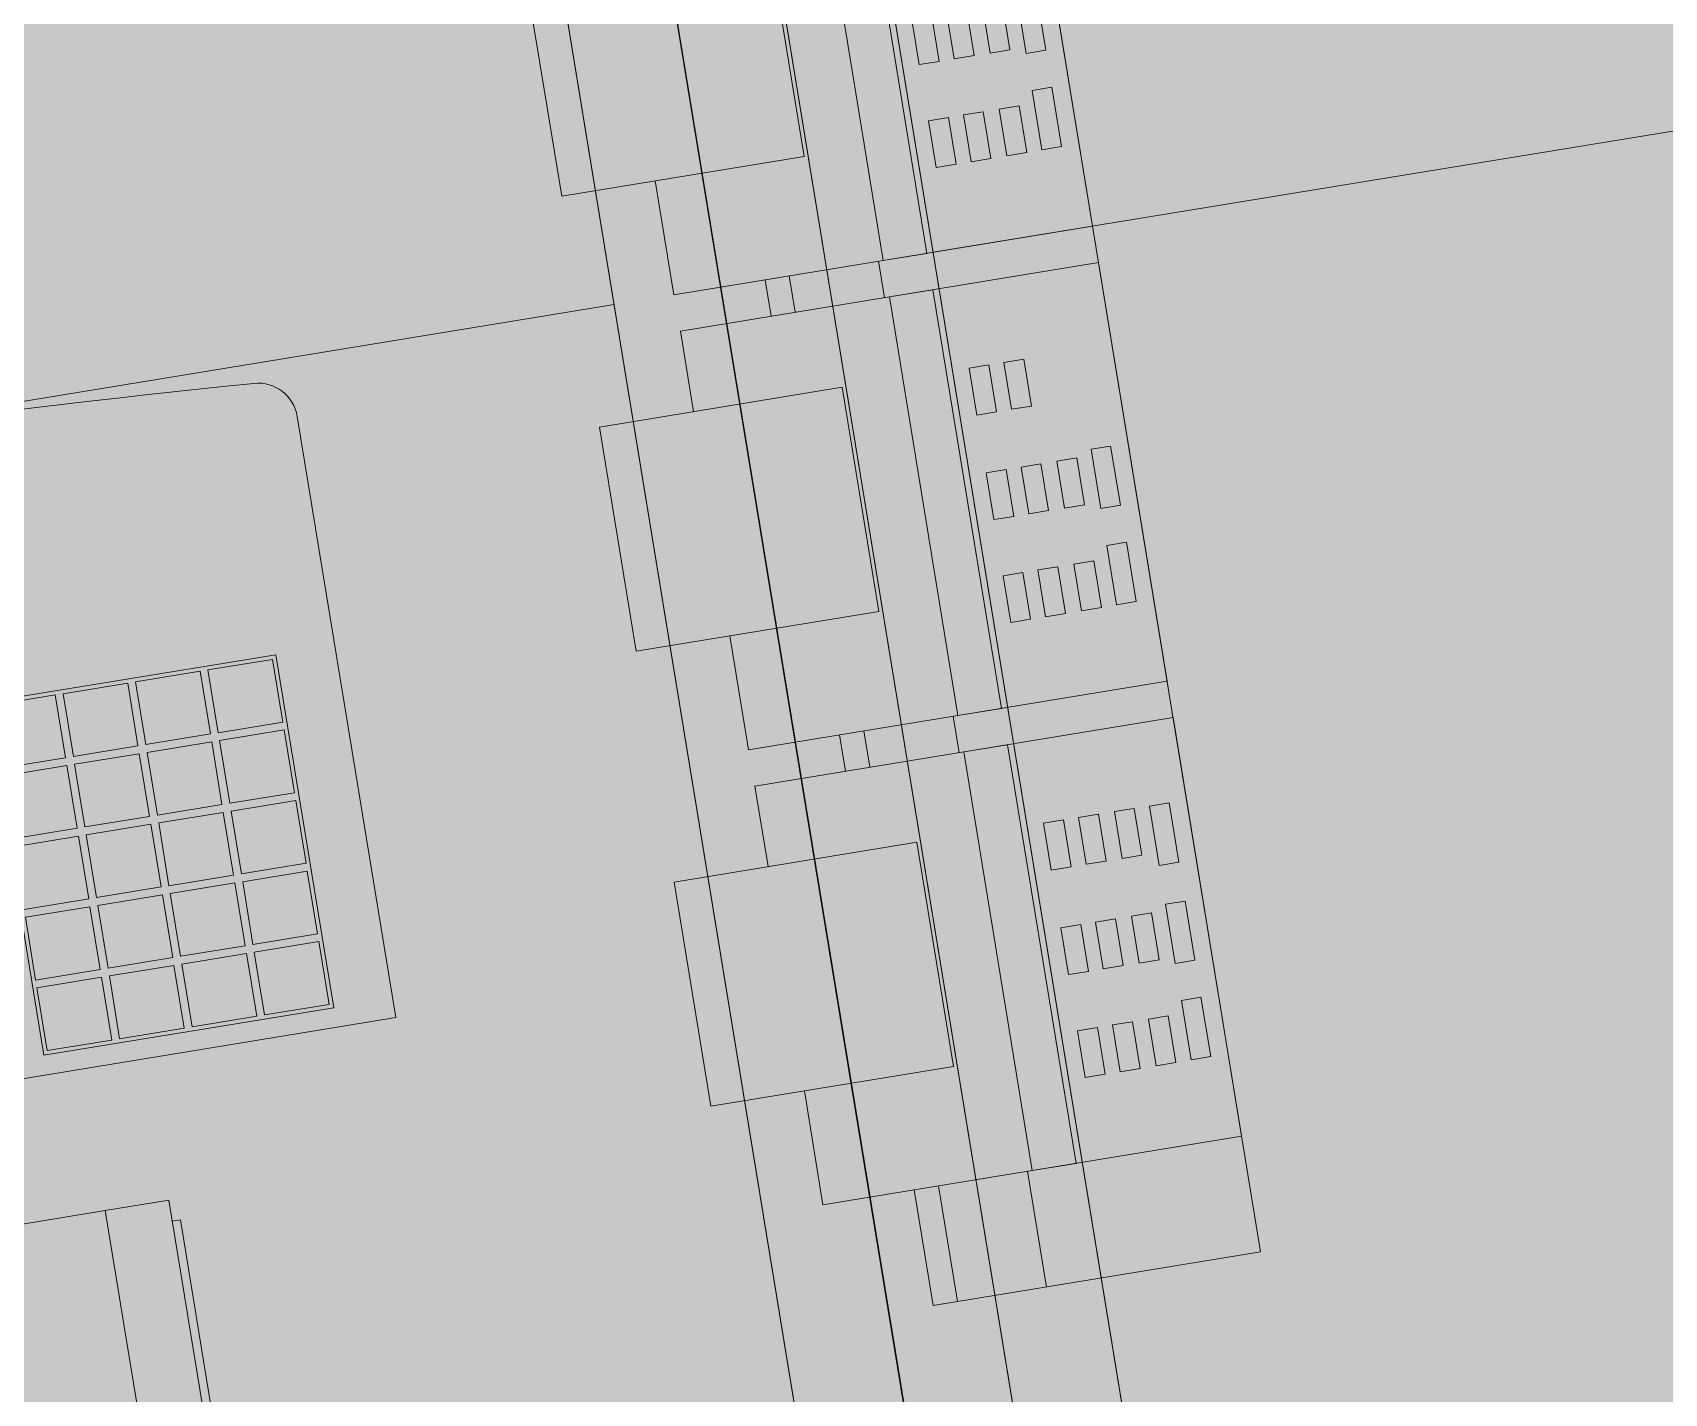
# Model space of a CAD drawing. Header units: metres. Extents: x 2 to 659295185, y -28 to 1124222152.
# Drawn here: x 655571.0785 to 655571.4631, y 1126616.7955 to 1126617.1163 of the extents above; entities that cross this region are included whole.
import ezdxf

# ---------------------------------------------------------------- set-up
doc = ezdxf.new("R2010")
doc.units = ezdxf.units.M
doc.header["$MEASUREMENT"] = 0
doc.linetypes.add('DASHDOT', pattern=[1, 0.5, -0.25, 0, -0.25])
doc.layers.get('0').update_dxf_attribs({"linetype": 'CONTINUOUS'})
doc.layers.add('LC-MUEBLE MADERA', color=12, linetype='CONTINUOUS', lineweight=9)
doc.layers.add('LOCALES ASIGNADOS', color=41, linetype='DASHDOT', lineweight=0)

# ---------------------------------------------------------------- blocks, each defined once
blk = doc.blocks.new('puntos de venta')
at = {"linetype": 'Continuous', "lineweight": 0}
for p, q in [((0, 0.4813840845360461), (0, 0)), ((0.0511101955399909, 0.2450411893972273), (0.0511101955399909, 0.2363428951388755)), ((0.0724230371376962, 0.2450411893972273), (0.0724230371376962, 0.2363428951388755)), ((0.0782000000003791, 0.2450411893972273), (0.0782000000003791, 0.2363428951388755)), ((0.0511101955399909, 0.1363428951388528), (0.0511101955399909, 0.127644600880501)), ((0.0724230371376962, 0.1363428951388528), (0.0724230371376962, 0.127644600880501)), ((0.0782000000003791, 0.1363428951388528), (0.0782000000003791, 0.127644600880501)), ((0.0511101955399909, 0.0276446008804783), (0.0511101955399909, 0)), ((0.0724230371376962, 0.0276446008804783), (0.0724230371376962, 0)), ((0.0782000000003791, 0.0276446008804783), (0.0782000000003791, 0)), ((0.0782000000004928, 0), (0, 5.68e-14))]:
    blk.add_line(p, q, dxfattribs=at)
for points in [[(0.0999631876226204, 0.2722525203269583), (0.0999999999999091, 0.2450411893972273), (0, 0.2450411893972273), (0, 0.34504118939725), (0.0998647167334639, 0.34504118939725), (0.0998907210932885, 0.3258190338859208)], [(0.0999631876226204, 0.1635542260685838), (0.0999999999999091, 0.1363428951388528), (0, 0.1363428951388528), (0, 0.2363428951388755), (0.0998647167334639, 0.2363428951388755), (0.0998907210932885, 0.2171207396275463)], [(0.0999631876226204, 0.0548559318102093), (0.0999999999999091, 0.0276446008804783), (0, 0.0276446008804783), (0, 0.127644600880501), (0.0998647167334639, 0.127644600880501), (0.0998907210932885, 0.1084224453691718)]]:
    blk.add_lwpolyline(points)
for points in [[(0.0499323583667319, 0.34504118939725), (0.0395333993801614, 0.34504118939725), (0.0395333993801614, 0.2450411893972273), (0.0499999999999545, 0.2450411893972273)], [(0.0643740166706266, 0.3258190338859208), (0.1223239991659284, 0.3258190338859208), (0.1223239991659284, 0.2722525203269583), (0.0643740166706266, 0.2722525203269583)], [(0.004155380013799, 0.3019166442119854), (0.0088416403787051, 0.3019166442119854), (0.0088416403787051, 0.2877469537099273), (0.004155380013799, 0.2877469537099273)], [(0.012466140041397, 0.3004217775214215), (0.0172249667857614, 0.3004217775214215), (0.0172249667857614, 0.2892418204004912), (0.012466140041397, 0.2892418204004912)], [(0.0210366113196869, 0.3004217775214215), (0.0257954380640513, 0.3004217775214215), (0.0257954380640513, 0.2892418204004912), (0.0210366113196869, 0.2892418204004912)], [(0.0293664677637935, 0.3004217775214215), (0.0341252945081578, 0.3004217775214215), (0.0341252945081578, 0.2892418204004912), (0.0293664677637935, 0.2892418204004912)], [(0.004155380013799, 0.2647461564299078), (0.0088416403787051, 0.2647461564299078), (0.0088416403787051, 0.2789158469319659), (0.004155380013799, 0.2789158469319659)], [(0.012466140041397, 0.2646730131056643), (0.0172249667857614, 0.2646730131056643), (0.0172249667857614, 0.2758529702265946), (0.012466140041397, 0.2758529702265946)], [(0.0210366113196869, 0.2646730131056643), (0.0257954380640513, 0.2646730131056643), (0.0257954380640513, 0.2758529702265946), (0.0210366113196869, 0.2758529702265946)], [(0.0293664677637935, 0.2646730131056643), (0.0341252945081578, 0.2646730131056643), (0.0341252945081578, 0.2758529702265946), (0.0293664677637935, 0.2758529702265946)], [(0.0499323583667319, 0.2363428951388755), (0.0395333993801614, 0.2363428951388755), (0.0395333993801614, 0.1363428951388528), (0.0499999999999545, 0.1363428951388528)], [(0.0210366113196869, 0.2167110714305522), (0.0257954380640513, 0.2167110714305522), (0.0257954380640513, 0.2055311143096219), (0.0210366113196869, 0.2055311143096219)], [(0.0293664677637935, 0.2167110714305522), (0.0341252945081578, 0.2167110714305522), (0.0341252945081578, 0.2055311143096219), (0.0293664677637935, 0.2055311143096219)], [(0.0643740166706266, 0.2171207396275463), (0.1223239991659284, 0.2171207396275463), (0.1223239991659284, 0.1635542260685838), (0.0643740166706266, 0.1635542260685838)], [(0.004155380013799, 0.1932183499536109), (0.0088416403787051, 0.1932183499536109), (0.0088416403787051, 0.1790486594515528), (0.004155380013799, 0.1790486594515528)], [(0.012466140041397, 0.191723483263047), (0.0172249667857614, 0.191723483263047), (0.0172249667857614, 0.1805435261421166), (0.012466140041397, 0.1805435261421166)], [(0.0210366113196869, 0.191723483263047), (0.0257954380640513, 0.191723483263047), (0.0257954380640513, 0.1805435261421166), (0.0210366113196869, 0.1805435261421166)], [(0.0293664677637935, 0.191723483263047), (0.0341252945081578, 0.191723483263047), (0.0341252945081578, 0.1805435261421166), (0.0293664677637935, 0.1805435261421166)], [(0.004155380013799, 0.1560478621715333), (0.0088416403787051, 0.1560478621715333), (0.0088416403787051, 0.1702175526735914), (0.004155380013799, 0.1702175526735914)], [(0.012466140041397, 0.1559747188472897), (0.0172249667857614, 0.1559747188472897), (0.0172249667857614, 0.1671546759682201), (0.012466140041397, 0.1671546759682201)], [(0.0210366113196869, 0.1559747188472897), (0.0257954380640513, 0.1559747188472897), (0.0257954380640513, 0.1671546759682201), (0.0210366113196869, 0.1671546759682201)], [(0.0293664677637935, 0.1559747188472897), (0.0341252945081578, 0.1559747188472897), (0.0341252945081578, 0.1671546759682201), (0.0293664677637935, 0.1671546759682201)], [(0.0499323583667319, 0.127644600880501), (0.0395333993801614, 0.127644600880501), (0.0395333993801614, 0.0276446008804783), (0.0499999999999545, 0.0276446008804783)], [(0.004155380013799, 0.1079396338479341), (0.0088416403787051, 0.1079396338479341), (0.0088416403787051, 0.0937699433458761), (0.004155380013799, 0.0937699433458761)], [(0.012466140041397, 0.1080127771721777), (0.0172249667857614, 0.1080127771721777), (0.0172249667857614, 0.0968328200512474), (0.012466140041397, 0.0968328200512474)], [(0.0210366113196869, 0.1080127771721777), (0.0257954380640513, 0.1080127771721777), (0.0257954380640513, 0.0968328200512474), (0.0210366113196869, 0.0968328200512474)], [(0.0293664677637935, 0.1080127771721777), (0.0341252945081578, 0.1080127771721777), (0.0341252945081578, 0.0968328200512474), (0.0293664677637935, 0.0968328200512474)], [(0.0643740166706266, 0.1084224453691718), (0.1223239991659284, 0.1084224453691718), (0.1223239991659284, 0.0548559318102093), (0.0643740166706266, 0.0548559318102093)], [(0.004155380013799, 0.0845200556952364), (0.0088416403787051, 0.0845200556952364), (0.0088416403787051, 0.0703503651931783), (0.004155380013799, 0.0703503651931783)], [(0.012466140041397, 0.0830251890046725), (0.0172249667857614, 0.0830251890046725), (0.0172249667857614, 0.0718452318837422), (0.012466140041397, 0.0718452318837422)], [(0.0210366113196869, 0.0830251890046725), (0.0257954380640513, 0.0830251890046725), (0.0257954380640513, 0.0718452318837422), (0.0210366113196869, 0.0718452318837422)], [(0.0293664677637935, 0.0830251890046725), (0.0341252945081578, 0.0830251890046725), (0.0341252945081578, 0.0718452318837422), (0.0293664677637935, 0.0718452318837422)], [(0.004155380013799, 0.0473495679131588), (0.0088416403787051, 0.0473495679131588), (0.0088416403787051, 0.0615192584152169), (0.004155380013799, 0.0615192584152169)], [(0.012466140041397, 0.0472764245889152), (0.0172249667857614, 0.0472764245889152), (0.0172249667857614, 0.0584563817098456), (0.012466140041397, 0.0584563817098456)], [(0.0210366113196869, 0.0472764245889152), (0.0257954380640513, 0.0472764245889152), (0.0257954380640513, 0.0584563817098456), (0.0210366113196869, 0.0584563817098456)], [(0.0293664677637935, 0.0472764245889152), (0.0341252945081578, 0.0472764245889152), (0.0341252945081578, 0.0584563817098456), (0.0293664677637935, 0.0584563817098456)]]:
    blk.add_lwpolyline(points, close=True)
blk = doc.blocks.new('impresora fiscal')
at = {"linetype": 'Continuous', "lineweight": 0}
for p, q in [((1901.68399166101, 751.706183977464), (1901.924690606705, 751.7061839774648)), ((1901.68399166101, 751.7061839774648), (1901.68399166101, 751.4561839774649)), ((1901.98041001659, 751.7061839774648), (1901.924690606705, 751.7061839774648)), ((1901.924690606705, 751.7061839774648), (1901.924690606705, 751.6898759193109)), ((1901.98041001659, 751.7061839774648), (1902.004756086679, 751.7061839774648)), ((1901.98041001659, 751.6898759193109), (1901.98041001659, 751.7061839774648)), ((1902.004756086679, 751.7061839774648), (1902.00475608668, 751.5844513809309)), ((1901.682049513341, 751.7011839774641), (1901.68399166101, 751.7011839774641)), ((1901.682049513341, 751.7011839774641), (1901.682049513343, 751.4611839774651)), ((1902.006698234348, 751.7011839774641), (1902.004756086679, 751.7011839774641)), ((1902.006698234348, 751.7011839774641), (1902.006698234347, 751.4611839774651)), ((1901.98041001659, 751.696907894868), (1901.924690606705, 751.696907894868)), ((1901.822136655293, 751.6951690115108), (1901.822136655293, 751.5027678235091)), ((1901.825136655294, 751.6951690115108), (1901.822136655293, 751.6951690115108)), ((1901.825136655294, 751.5027678235091), (1901.825136655293, 751.6951690115108)), ((1901.924690606705, 751.6898759193109), (1901.98041001659, 751.6898759193109)), ((1901.914424819502, 751.6365232354577), (1901.914424819502, 751.6806350842168)), ((1901.98041001659, 751.6806350842177), (1901.914424819502, 751.6806350842168)), ((1901.98041001659, 751.6806350842177), (1901.98041001659, 751.6365232354577)), ((1901.71018520024, 751.6596487722328), (1901.71018520024, 751.6596008563575)), ((1901.783920216989, 751.6596487722328), (1901.71018520024, 751.6596487722328)), ((1901.71018520024, 751.6596008563575), (1901.71018520024, 751.6149515775569)), ((1901.783920216989, 751.6596008563588), (1901.71018520024, 751.6596008563575)), ((1901.783920216989, 751.6596487722328), (1901.783920216989, 751.6596008563588)), ((1901.783920216989, 751.6149515775569), (1901.783920216989, 751.6596008563588)), ((1901.914424819502, 751.6365232354577), (1901.98041001659, 751.6365232354577)), ((1901.859845993214, 751.6263390226137), (1901.853998249393, 751.6170621027047)), ((1901.865693737034, 751.6170621027047), (1901.859845993214, 751.6263390226137)), ((1901.853998249393, 751.6170621027047), (1901.865693737034, 751.6170621027047)), ((1901.709964212781, 751.6149994934298), (1901.709964212781, 751.5921897503298)), ((1901.71018520024, 751.614999493429), (1901.709964212781, 751.614999493429)), ((1901.71018520024, 751.6149515775569), (1901.783920216989, 751.6149515775569)), ((1901.783920216989, 751.5921897503308), (1901.783920216989, 751.6149515775569)), ((1901.97180644769, 751.615255440511), (1901.97180644769, 751.5852554405118)), ((1901.783920216989, 751.5926689090718), (1901.709964212781, 751.5926689090709)), ((1901.709964212781, 751.5921897503298), (1901.71018520024, 751.5921897503298)), ((1901.71018520024, 751.5921897503308), (1901.71018520024, 751.5921418344569)), ((1901.783920216989, 751.5921418344569), (1901.71018520024, 751.5921418344569)), ((1901.71018520024, 751.5921418344569), (1901.71018520024, 751.5362194261297)), ((1901.783920216989, 751.5921897503308), (1901.783920216989, 751.5921418344569)), ((1901.783920216989, 751.5362194261306), (1901.783920216989, 751.5921418344569)), ((1901.900344536616, 751.5844513809309), (1901.900344536616, 751.5793988111047)), ((1901.900344536617, 751.5844513809309), (1902.00475608668, 751.5844513809309)), ((1902.00475608668, 751.5844513809309), (1902.00475608668, 751.5784411289557)), ((1901.900344536617, 751.5793988111047), (1901.98475608668, 751.5793988111047)), ((1901.98475608668, 751.5793988111047), (1901.984756086679, 751.5027678235097)), ((1902.00475608668, 751.5784411289557), (1901.98475608668, 751.5784411289557)), ((1902.00475608668, 751.4561839774649), (1902.00475608668, 751.5784411289557)), ((1901.859845993213, 751.5592576720958), (1901.853998249393, 751.5499807521869)), ((1901.865693737034, 751.5499807521869), (1901.859845993213, 751.5592576720958)), ((1901.853998249393, 751.5499807521869), (1901.865693737034, 751.5499807521869)), ((1901.71018520024, 751.5362194261306), (1901.783920216989, 751.5362194261306)), ((1901.707579027371, 751.5255512297581), (1901.70173128355, 751.5162743098488)), ((1901.713426771191, 751.5162743098488), (1901.707579027371, 751.5255512297581)), ((1901.70173128355, 751.5162743098488), (1901.713426771191, 751.5162743098488)), ((1901.822136655293, 751.5027678235091), (1901.699171419405, 751.5027678235091)), ((1901.699171419405, 751.5027678235091), (1901.699171419405, 751.4561839774649)), ((1901.822136655293, 751.4561839774636), (1901.822136655293, 751.5027678235091)), ((1901.825136655294, 751.5027678235091), (1901.825136655295, 751.4561839774636)), ((1901.984756086679, 751.5027678235097), (1901.825136655294, 751.5027678235091)), ((1901.682049513343, 751.4611839774651), (1901.68399166101, 751.4611839774651)), ((1902.006698234347, 751.4611839774651), (1902.004756086679, 751.4611839774651)), ((1901.68399166101, 751.4561839774649), (1901.699171419405, 751.4561839774649)), ((1901.699171419405, 751.4561839774636), (1901.822136655293, 751.4561839774636)), ((1901.822136655293, 751.4561839774636), (1901.825136655295, 751.4561839774636)), ((1901.825136655295, 751.4561839774636), (1902.00475608668, 751.4561839774649))]:
    blk.add_line(p, q, dxfattribs=at)
blk = doc.blocks.new('teclado de caja')
at = {"linetype": 'Continuous', "lineweight": 0}
for p, q in [((1901.624252425804, 751.4223702114972), (1901.624252425804, 751.2787469195274)), ((1902.064495321889, 751.4223702114972), (1901.624252425804, 751.4223702114972)), ((1901.624252425804, 751.4223702114972), (1901.624252425804, 751.2787469195274)), ((1902.064495321889, 751.4223702114972), (1901.624252425804, 751.4223702114972)), ((1901.707522961956, 751.4176867764328), (1901.638302730998, 751.4176867764328)), ((1901.638302730998, 751.4176867764328), (1901.638302730998, 751.3333849452667)), ((1901.707522961956, 751.4176867764328), (1901.638302730998, 751.4176867764328)), ((1901.638302730998, 751.4176867764328), (1901.638302730998, 751.3333849452667)), ((1901.639239418011, 751.4167500894196), (1901.639239418011, 751.4017630972116)), ((1901.654671101725, 751.4167500894196), (1901.639239418011, 751.4167500894196)), ((1901.639239418011, 751.4167500894196), (1901.639239418011, 751.4017630972116)), ((1901.654671101725, 751.4167500894196), (1901.639239418011, 751.4167500894196)), ((1901.654671101725, 751.4017630972116), (1901.654671101725, 751.4167500894196)), ((1901.654671101725, 751.4017630972116), (1901.654671101725, 751.4167500894196)), ((1901.65654447575, 751.4167500894196), (1901.65654447575, 751.4017630972116)), ((1901.671976159464, 751.4167500894196), (1901.65654447575, 751.4167500894196)), ((1901.65654447575, 751.4167500894196), (1901.65654447575, 751.4017630972116)), ((1901.671976159464, 751.4167500894196), (1901.65654447575, 751.4167500894196)), ((1901.671976159464, 751.4017630972116), (1901.671976159464, 751.4167500894196)), ((1901.671976159464, 751.4017630972116), (1901.671976159464, 751.4167500894196)), ((1901.67384953349, 751.4167500894196), (1901.67384953349, 751.4017630972116)), ((1901.689281217204, 751.4167500894196), (1901.67384953349, 751.4167500894196)), ((1901.67384953349, 751.4167500894196), (1901.67384953349, 751.4017630972116)), ((1901.689281217204, 751.4167500894196), (1901.67384953349, 751.4167500894196)), ((1901.689281217204, 751.4017630972116), (1901.689281217204, 751.4167500894196)), ((1901.689281217204, 751.4017630972116), (1901.689281217204, 751.4167500894196)), ((1901.691154591229, 751.4167500894196), (1901.691154591229, 751.4017630972116)), ((1901.706586274942, 751.4167500894196), (1901.691154591229, 751.4167500894196)), ((1901.691154591229, 751.4167500894196), (1901.691154591229, 751.4017630972116)), ((1901.706586274942, 751.4167500894196), (1901.691154591229, 751.4167500894196)), ((1901.706586274942, 751.4017630972116), (1901.706586274942, 751.4167500894196)), ((1901.706586274942, 751.4017630972116), (1901.706586274942, 751.4167500894196)), ((1901.707522961955, 751.3333849452667), (1901.707522961956, 751.4176867764328)), ((1901.707522961955, 751.3333849452667), (1901.707522961956, 751.4176867764328)), ((1901.639239418011, 751.4017630972116), (1901.654671101724, 751.4017630972116)), ((1901.639239418011, 751.4017630972116), (1901.654671101724, 751.4017630972116)), ((1901.65654447575, 751.4017630972116), (1901.671976159464, 751.4017630972116)), ((1901.65654447575, 751.4017630972116), (1901.671976159464, 751.4017630972116)), ((1901.67384953349, 751.4017630972116), (1901.689281217204, 751.4017630972116)), ((1901.67384953349, 751.4017630972116), (1901.689281217204, 751.4017630972116)), ((1901.691154591229, 751.4017630972116), (1901.706586274943, 751.4017630972116)), ((1901.691154591229, 751.4017630972116), (1901.706586274943, 751.4017630972116)), ((1901.639239418011, 751.3998897231868), (1901.639239418011, 751.3849027309788)), ((1901.654671101725, 751.3998897231868), (1901.639239418011, 751.3998897231868)), ((1901.639239418011, 751.3998897231868), (1901.639239418011, 751.3849027309788)), ((1901.654671101725, 751.3998897231868), (1901.639239418011, 751.3998897231868)), ((1901.654671101725, 751.3849027309788), (1901.654671101725, 751.3998897231868)), ((1901.654671101725, 751.3849027309788), (1901.654671101725, 751.3998897231868)), ((1901.65654447575, 751.3998897231868), (1901.65654447575, 751.3849027309788)), ((1901.671976159464, 751.3998897231868), (1901.65654447575, 751.3998897231868)), ((1901.65654447575, 751.3998897231868), (1901.65654447575, 751.3849027309788)), ((1901.671976159464, 751.3998897231868), (1901.65654447575, 751.3998897231868)), ((1901.671976159464, 751.3849027309788), (1901.671976159464, 751.3998897231868)), ((1901.671976159464, 751.3849027309788), (1901.671976159464, 751.3998897231868)), ((1901.67384953349, 751.3998897231868), (1901.67384953349, 751.3849027309788)), ((1901.689281217204, 751.3998897231868), (1901.67384953349, 751.3998897231868)), ((1901.67384953349, 751.3998897231868), (1901.67384953349, 751.3849027309788)), ((1901.689281217204, 751.3998897231868), (1901.67384953349, 751.3998897231868)), ((1901.689281217204, 751.3849027309788), (1901.689281217204, 751.3998897231868)), ((1901.689281217204, 751.3849027309788), (1901.689281217204, 751.3998897231868)), ((1901.691154591229, 751.3998897231868), (1901.691154591229, 751.3849027309788)), ((1901.706586274942, 751.3998897231868), (1901.691154591229, 751.3998897231868)), ((1901.691154591229, 751.3998897231868), (1901.691154591229, 751.3849027309788)), ((1901.706586274942, 751.3998897231868), (1901.691154591229, 751.3998897231868)), ((1901.706586274942, 751.3849027309788), (1901.706586274942, 751.3998897231868)), ((1901.706586274942, 751.3849027309788), (1901.706586274942, 751.3998897231868)), ((1901.639239418011, 751.3849027309788), (1901.654671101725, 751.3849027309788)), ((1901.639239418011, 751.3849027309788), (1901.654671101725, 751.3849027309788)), ((1901.639239418011, 751.3830293569529), (1901.639239418011, 751.3680423647456)), ((1901.654671101724, 751.3830293569529), (1901.639239418011, 751.3830293569529)), ((1901.639239418011, 751.3830293569529), (1901.639239418011, 751.3680423647456)), ((1901.654671101724, 751.3830293569529), (1901.639239418011, 751.3830293569529)), ((1901.654671101724, 751.3680423647456), (1901.654671101724, 751.3830293569529)), ((1901.654671101724, 751.3680423647456), (1901.654671101724, 751.3830293569529)), ((1901.65654447575, 751.3849027309788), (1901.671976159464, 751.3849027309788)), ((1901.65654447575, 751.3849027309788), (1901.671976159464, 751.3849027309788)), ((1901.65654447575, 751.3830293569529), (1901.65654447575, 751.3680423647456)), ((1901.671976159464, 751.3830293569529), (1901.65654447575, 751.3830293569529)), ((1901.65654447575, 751.3830293569529), (1901.65654447575, 751.3680423647456)), ((1901.671976159464, 751.3830293569529), (1901.65654447575, 751.3830293569529)), ((1901.671976159464, 751.3680423647456), (1901.671976159464, 751.3830293569529)), ((1901.671976159464, 751.3680423647456), (1901.671976159464, 751.3830293569529)), ((1901.67384953349, 751.3849027309788), (1901.689281217204, 751.3849027309788)), ((1901.67384953349, 751.3849027309788), (1901.689281217204, 751.3849027309788)), ((1901.67384953349, 751.3830293569529), (1901.67384953349, 751.3680423647456)), ((1901.689281217204, 751.3830293569529), (1901.67384953349, 751.3830293569529)), ((1901.67384953349, 751.3830293569529), (1901.67384953349, 751.3680423647456)), ((1901.689281217204, 751.3830293569529), (1901.67384953349, 751.3830293569529)), ((1901.689281217204, 751.3680423647456), (1901.689281217204, 751.3830293569529)), ((1901.689281217204, 751.3680423647456), (1901.689281217204, 751.3830293569529)), ((1901.691154591229, 751.3849027309788), (1901.706586274943, 751.3849027309788)), ((1901.691154591229, 751.3849027309788), (1901.706586274943, 751.3849027309788)), ((1901.691154591229, 751.3830293569529), (1901.691154591229, 751.3680423647456)), ((1901.706586274943, 751.3830293569529), (1901.691154591229, 751.3830293569529)), ((1901.691154591229, 751.3830293569529), (1901.691154591229, 751.3680423647456)), ((1901.706586274943, 751.3830293569529), (1901.691154591229, 751.3830293569529)), ((1901.639239418011, 751.3680423647456), (1901.654671101724, 751.3680423647456)), ((1901.639239418011, 751.3680423647456), (1901.654671101724, 751.3680423647456)), ((1901.639239418011, 751.3661689907198), (1901.639239418011, 751.3511819985126)), ((1901.654671101725, 751.3661689907198), (1901.639239418011, 751.3661689907198)), ((1901.639239418011, 751.3661689907198), (1901.639239418011, 751.3511819985126)), ((1901.654671101725, 751.3661689907198), (1901.639239418011, 751.3661689907198)), ((1901.654671101725, 751.3511819985126), (1901.654671101725, 751.3661689907198)), ((1901.654671101725, 751.3511819985126), (1901.654671101725, 751.3661689907198)), ((1901.65654447575, 751.3680423647456), (1901.671976159464, 751.3680423647456)), ((1901.65654447575, 751.3680423647456), (1901.671976159464, 751.3680423647456)), ((1901.65654447575, 751.3661689907198), (1901.65654447575, 751.3511819985126)), ((1901.671976159464, 751.3661689907198), (1901.65654447575, 751.3661689907198)), ((1901.65654447575, 751.3661689907198), (1901.65654447575, 751.3511819985126)), ((1901.671976159464, 751.3661689907198), (1901.65654447575, 751.3661689907198)), ((1901.671976159464, 751.3511819985126), (1901.671976159464, 751.3661689907198)), ((1901.671976159464, 751.3511819985126), (1901.671976159464, 751.3661689907198)), ((1901.67384953349, 751.3680423647456), (1901.689281217204, 751.3680423647456)), ((1901.67384953349, 751.3680423647456), (1901.689281217204, 751.3680423647456)), ((1901.67384953349, 751.3661689907198), (1901.67384953349, 751.3511819985126)), ((1901.689281217204, 751.3661689907198), (1901.67384953349, 751.3661689907198)), ((1901.67384953349, 751.3661689907198), (1901.67384953349, 751.3511819985126)), ((1901.689281217204, 751.3661689907198), (1901.67384953349, 751.3661689907198)), ((1901.689281217204, 751.3511819985126), (1901.689281217204, 751.3661689907198)), ((1901.689281217204, 751.3511819985126), (1901.689281217204, 751.3661689907198)), ((1901.691154591229, 751.3680423647456), (1901.706586274943, 751.3680423647456)), ((1901.691154591229, 751.3680423647456), (1901.706586274943, 751.3680423647456)), ((1901.691154591229, 751.3661689907198), (1901.691154591229, 751.3511819985126)), ((1901.706586274943, 751.3661689907198), (1901.691154591229, 751.3661689907198)), ((1901.691154591229, 751.3661689907198), (1901.691154591229, 751.3511819985126)), ((1901.706586274943, 751.3661689907198), (1901.691154591229, 751.3661689907198)), ((1901.639239418011, 751.3511819985126), (1901.654671101725, 751.3511819985126)), ((1901.639239418011, 751.3511819985126), (1901.654671101725, 751.3511819985126)), ((1901.65654447575, 751.3511819985126), (1901.671976159464, 751.3511819985126)), ((1901.65654447575, 751.3511819985126), (1901.671976159464, 751.3511819985126)), ((1901.67384953349, 751.3511819985126), (1901.689281217204, 751.3511819985126)), ((1901.67384953349, 751.3511819985126), (1901.689281217204, 751.3511819985126)), ((1901.691154591229, 751.3511819985126), (1901.706586274943, 751.3511819985126)), ((1901.691154591229, 751.3511819985126), (1901.706586274943, 751.3511819985126)), ((1901.639239418011, 751.3493086244866), (1901.639239418011, 751.3343216322796)), ((1901.654671101724, 751.3493086244866), (1901.639239418011, 751.3493086244866)), ((1901.639239418011, 751.3493086244866), (1901.639239418011, 751.3343216322796)), ((1901.654671101724, 751.3493086244866), (1901.639239418011, 751.3493086244866)), ((1901.654671101724, 751.3343216322796), (1901.654671101724, 751.3493086244866)), ((1901.654671101724, 751.3343216322796), (1901.654671101724, 751.3493086244866)), ((1901.65654447575, 751.3493086244866), (1901.65654447575, 751.3343216322796)), ((1901.671976159464, 751.3493086244866), (1901.65654447575, 751.3493086244866)), ((1901.65654447575, 751.3493086244866), (1901.65654447575, 751.3343216322796)), ((1901.671976159464, 751.3493086244866), (1901.65654447575, 751.3493086244866)), ((1901.671976159464, 751.3343216322796), (1901.671976159464, 751.3493086244866)), ((1901.671976159464, 751.3343216322796), (1901.671976159464, 751.3493086244866)), ((1901.67384953349, 751.3493086244866), (1901.67384953349, 751.3343216322796)), ((1901.689281217204, 751.3493086244866), (1901.67384953349, 751.3493086244866)), ((1901.67384953349, 751.3493086244866), (1901.67384953349, 751.3343216322796)), ((1901.689281217204, 751.3493086244866), (1901.67384953349, 751.3493086244866)), ((1901.689281217204, 751.3343216322796), (1901.689281217204, 751.3493086244866)), ((1901.689281217204, 751.3343216322796), (1901.689281217204, 751.3493086244866)), ((1901.691154591229, 751.3493086244866), (1901.691154591229, 751.3343216322796)), ((1901.706586274943, 751.3493086244866), (1901.691154591229, 751.3493086244866)), ((1901.691154591229, 751.3493086244866), (1901.691154591229, 751.3343216322796)), ((1901.706586274943, 751.3493086244866), (1901.691154591229, 751.3493086244866)), ((1901.638302730998, 751.3333849452667), (1901.707522961955, 751.3333849452667)), ((1901.638302730998, 751.3333849452667), (1901.707522961955, 751.3333849452667)), ((1901.639239418011, 751.3343216322796), (1901.654671101725, 751.3343216322796)), ((1901.639239418011, 751.3343216322796), (1901.654671101725, 751.3343216322796)), ((1901.65654447575, 751.3343216322796), (1901.671976159464, 751.3343216322796)), ((1901.65654447575, 751.3343216322796), (1901.671976159464, 751.3343216322796)), ((1901.67384953349, 751.3343216322796), (1901.689281217204, 751.3343216322796)), ((1901.67384953349, 751.3343216322796), (1901.689281217204, 751.3343216322796)), ((1901.691154591229, 751.3343216322796), (1901.706586274942, 751.3343216322796)), ((1901.691154591229, 751.3343216322796), (1901.706586274942, 751.3343216322796))]:
    blk.add_line(p, q, dxfattribs=at)
for centre, radius, start, end in [((1901.633619295935, 751.2787469195282), 0.0093668701307143, 180.0000000078165, 266.60457396167), ((1901.633619295935, 751.2787469195282), 0.0093668701307143, 180.0000000078165, 266.60457396167), ((1901.844373873847, 754.8309399397937), 3.567806520501147, 266.6045739614872, 273.3954260385128), ((1901.844373873847, 754.8309399397937), 3.567806520501147, 266.6045739614872, 273.3954260385128)]:
    blk.add_arc(centre, radius, start, end, dxfattribs=at)
blk = doc.blocks.new('mueble de caja')
blk.add_line((1905.740984712256, 751.1713051362258), (1904.500984712257, 751.1713273603857))
for points in [[(1904.500984712257, 751.3887239489028), (1904.500984712257, 751.8213051362254), (1904.475584712257, 751.8213051362254), (1904.475584712257, 751.6665185083466)], [(1904.424784712263, 751.8113051362254), (1904.424784712263, 750.3713051362256), (1904.450184712264, 750.3713051362256), (1904.450184712264, 751.8113051362254)], [(1904.450184712264, 751.8113051362254), (1904.450184712264, 750.3890018444267), (1904.475584712257, 750.3890018444267), (1904.475511434866, 750.9818512216386)], [(1904.475458870364, 751.8113051362245), (1904.475494469573, 751.3615126179727)], [(1904.475473983672, 751.3615126179727), (1904.475584712257, 750.3713051362256), (1904.500984712257, 750.3713051362256), (1904.500984712257, 751.3887239489028)]]:
    blk.add_lwpolyline(points)
for points in [[(1905.740984712256, 750.3713051362256), (1905.766384712254, 750.3713051362256), (1905.766384712254, 751.8213051362254), (1905.740984712256, 751.8213051362254)], [(1905.791784712249, 750.3713051362256), (1905.817184712248, 750.3713051362256), (1905.817184712248, 751.8213051362254), (1905.791784712249, 751.8213051362254)], [(1905.766384712254, 750.3890018444267), (1905.791784712249, 750.3890018444267), (1905.791784712249, 751.8113051362254), (1905.766384712254, 751.8113051362254)]]:
    blk.add_lwpolyline(points, close=True)
for name in ['impresora fiscal', 'teclado de caja']:
    blk.add_blockref(name, (2.954720824359128, -0.0934839285484941))
at = {"xscale": -1, "rotation": 180}
blk.add_blockref('puntos de venta', (1905.702933227173, 751.4163685497825), dxfattribs=at)

msp = doc.modelspace()

# ---------------------------------------------------------------- hatches: boundary and pattern name
at = {"layer": 'LOCALES ASIGNADOS'}
msp.add_hatch(color=256, dxfattribs=at).paths.add_polyline_path([(655573.6331374971, 1126634.507406965), (655553.8916737022, 1126631.27201389), (655555.8355825844, 1126619.414374081), (655554.4092544344, 1126619.180586582), (655558.2965643161, 1126595.467212733), (655554.0153661583, 1126594.765392103), (655555.9762121426, 1126582.740667189), (655581.4343085975, 1126586.913732745)])

# ---------------------------------------------------------------- block references
at = {"layer": 'LC-MUEBLE MADERA', "rotation": 189.3068500646226}
for p in [(657330.4645165338, 1127666.547592958), (657329.1656424789, 1127666.334734717)]:
    msp.add_blockref('mueble de caja', p, dxfattribs=at)

doc.saveas('drawing.dxf')
